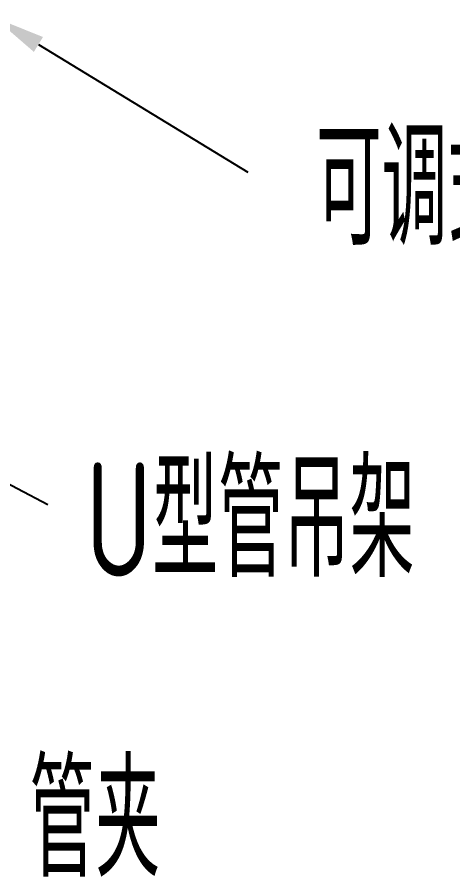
# Model space of a CAD drawing. Extents: x 4995099 to 5303443, y 4627657 to 4889583.
# Drawn here: x 5023275 to 5024940, y 4729522 to 4732805 of the extents above; entities that cross this region are included whole.
import ezdxf

# ---------------------------------------------------------------- set-up
doc = ezdxf.new("R2010")
doc.units = 0
doc.header["$LTSCALE"] = 1000
doc.header["$MEASUREMENT"] = 0
doc.layers.get('0').update_dxf_attribs({"color": 4, "linetype": 'CONTINUOUS'})
doc.styles.get("Standard").update_dxf_attribs({"font": 'GBENOR', "bigfont": 'GBCBIG'})

msp = doc.modelspace()

# ---------------------------------------------------------------- linework, layer by layer
for points in [[(5023356.4, 4732700.8), (5024156.6, 4732212.9)], [(5022579.4, 4731372.2), (5023391.7, 4730944.4)]]:
    msp.add_lwpolyline(points)
msp.add_solid([(5023339, 4732672.4), (5023185.6, 4732805), (5023373.8, 4732729.3)])

# ---------------------------------------------------------------- texts
at = {"width": 0.8}
msp.add_text('可调式铰链A', height=435.6, dxfattribs=at).set_placement((5024416.7, 4731934.5))
at = {"color": 7, "width": 0.8}
for s, p in [('U型管吊架', (5023535.6, 4730667.8)), ('管夹', (5023321.9, 4729522.5))]:
    msp.add_text(s, height=435.6, dxfattribs=at).set_placement(p)

doc.saveas('drawing.dxf')
